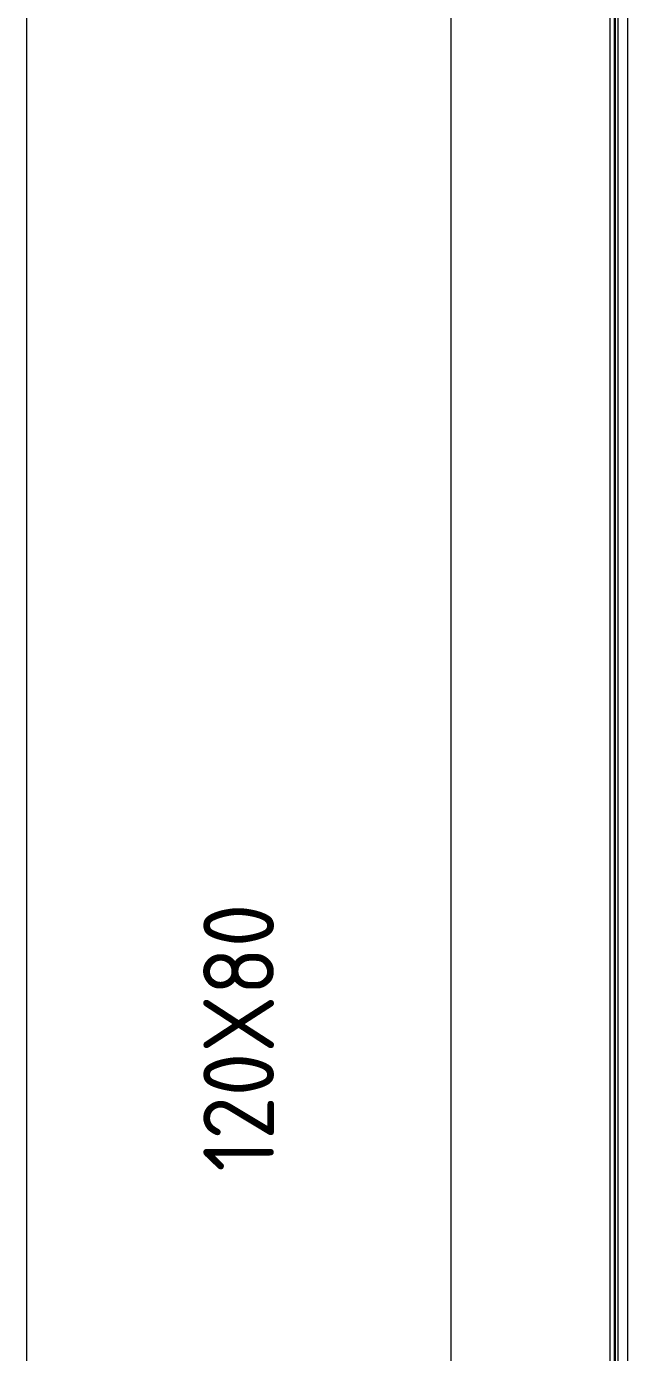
# Model space of a CAD drawing. Header units: millimetres. Extents: x 1880 to 4113, y 771 to 2990.
# Drawn here: x 3764.2 to 3934.2, y 1854.1 to 2229.3 of the extents above; entities that cross this region are included whole.
import ezdxf

# ---------------------------------------------------------------- set-up
doc = ezdxf.new("R2010")
doc.units = ezdxf.units.MM
for name, color, linetype in [('000-PI-ORMAR', 2, 'Continuous'), ('000-PI_TEXT', 7, 'Continuous'), ('002-PI-Kabelska kanalica', 150, 'Continuous')]:
    doc.layers.add(name, color=color, linetype=linetype)
doc.styles.add('PI0', font='isocpeur.ttf', dxfattribs={"width": 0.9})

msp = doc.modelspace()

# ---------------------------------------------------------------- linework, layer by layer
at = {"layer": '000-PI-ORMAR', "color": 0, "linetype": 'ByBlock', "lineweight": 0}
for p, q in [((3929.2, 2828.22), (3929.2, 843.72)), ((3930.51, 843.72), (3930.51, 2828.22)), ((3930.7, 2807.58), (3930.7, 856.72)), ((3931.48, 2807.52), (3931.48, 856.52)), ((3934.2, 2807.52), (3934.2, 856.52)), ((3884.2, 2779.12), (3884.2, 889.12))]:
    msp.add_line(p, q, dxfattribs=at)
at = {"layer": '002-PI-Kabelska kanalica', "color": 0, "linetype": 'ByBlock', "lineweight": 0}
for p, q in [((3764.2, 2624.72), (3764.2, 1193.72)), ((3884.2, 2624.72), (3884.2, 1193.72))]:
    msp.add_line(p, q, dxfattribs=at)

# ---------------------------------------------------------------- texts
at = {"layer": '000-PI_TEXT', "color": 0, "style": 'PI0', "width": 0.9}
msp.add_text('120X80', height=20, rotation=90, dxfattribs=at).set_placement((3834.2, 1905.32))

doc.saveas('drawing.dxf')
